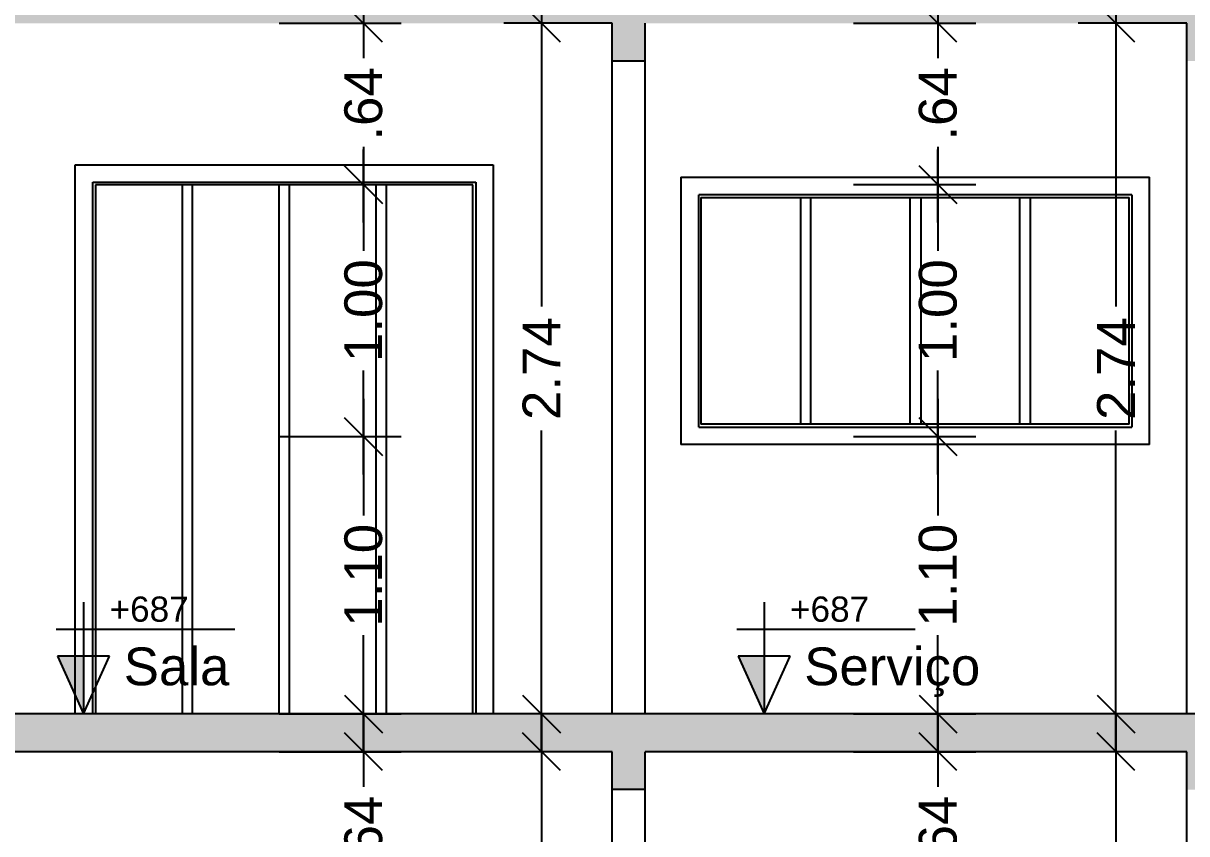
# Model space of a CAD drawing. Extents: x -120 to 178, y 5 to 129.
# Drawn here: x 113.695 to 118.312, y 90.837 to 94.052 of the extents above; entities that cross this region are included whole.
import ezdxf
from ezdxf.enums import TextEntityAlignment as Align

# ---------------------------------------------------------------- set-up
doc = ezdxf.new("R2010")
doc.units = 0
doc.header["$MEASUREMENT"] = 0
doc.layers.get('0').update_dxf_attribs({"linetype": 'CONTINUOUS'})
doc.layers.get('DEFPOINTS').update_dxf_attribs({"linetype": 'CONTINUOUS'})
for name, color, linetype in [('cota', 1, 'CONTINUOUS'), ('LINVISTA', 4, 'CONTINUOUS'), ('nivel', 4, 'CONTINUOUS'), ('parede', 2, 'CONTINUOUS'), ('texto', 7, 'CONTINUOUS')]:
    doc.layers.add(name, color=color, linetype=linetype)
doc.styles.add('PADRAO_TXT', font='arial.ttf')
doc.styles.get("Standard").update_dxf_attribs({"font": 'arial.ttf'})
doc.dimstyles.new('cotass', dxfattribs={"dimtxt": 0.15, "dimasz": 0.15, "dimexe": 0.15, "dimexo": 0, "dimgap": 0.05, "dimtad": 0, "dimzin": 4, "dimdsep": 46, "dimtxsty": 'Standard', "dimblk": 'OBLIQUE', "dimcen": 0, "dimdle": 0.15, "dimclrd": 256, "dimclrt": 4, "dimadec": 0, "dimazin": 1, "dimtfac": 1, "dimtix": 1, "dimtofl": 0, "dimtmove": 0, "dimatfit": 3, "dimldrblk": 'OPEN30', "dimfxl": 0, "dimtolj": 1, "dimtzin": 0, "dimlwd": -1, "dimarcsym": 0})
pattern_1 = [(45, (89.25, 64.55), (0, 1.000005), [0.14142, -0.28285, 0.07071, -0.42426, 0.14142, -0.3535536]), (135, (89.9, 64.6), (-1.000005, 0), [0.141421, -0.21213, 0.07071, -0.35355, 0.141421, -0.4949816]), (63.435, (89.1, 64.4), (5e-11, 1), [0.1118, -0.4472, 0.1118, -0.447234]), (116.565, (89.1, 64.4), (-4e-10, 1), [0.1118, -0.4472, 0.1118, -0.447234]), (0, (89.1, 64.5), (0, 1), [0.05, -0.4, 0.1, -0.4, 0.05]), (0, (89.1, 64.65), (0, 1), [-0.15, 0.1, -0.4, 0, -0.35, 0]), (0, (89.1, 64.7), (0, 1), [-0.4, 0, -0.3, 0.1, -0.2, 0]), (0, (89.1, 64.85), (0, 1), [-0.2, 0, -0.25, 0.1, -0.45, 0]), (0, (89.1, 65), (0, 1), [-0.2, 0.1, -0.4, 0.1, -0.2, 0]), (0, (89.1, 65.25), (0, 1), [-0.15, 0.1, -0.2, 0, -0.55, 0]), (0, (89.1, 65.3), (0, 1), [-0.2, 0, -0.6, 0.1, -0.1, 0]), (90, (89.15, 64.6), (-1, 6e-17), [-0.3, 0, -0.3, 0, -0.4, 0]), (90, (89.25, 64.4), (-1, 6e-17), [-0.15, 0.1, -0.4, 0, -0.35, 0]), (90, (89.35, 64.4), (-1, 6e-17), [-0.4, 0, -0.35, 0.1, -0.15, 0]), (90, (89.9, 64.4), (-1, 6e-17), [-0.2, 0.1, -0.5, 0.1, -0.1, 0]), (90, (89.2, 64.5), (-1, 6e-17), [-0.3, 0, -0.35, 0, -0.35, 0]), (90, (89.3, 64.5), (-1, 6e-17), [-0.25, 0, -0.55, 0, -0.2, 0]), (90, (89.4, 64.55), (-1, 6e-17), [-0.5, 0, -0.15, 0, -0.35, 0]), (90, (89.45, 64.45), (-1, 6e-17), [-0.45, 0, -0.2, 0, -0.25, 0]), (90, (89.55, 64.6), (-1, 6e-17), [-0.4, 0, -0.15, 0, -0.4, 0]), (90, (89.6, 64.65), (-1, 6e-17), [-0.45, 0, -0.2, 0, -0.35, 0]), (90, (89.65, 64.4), (-1, 6e-17), [-0.6, 0, -0.25, 0, -0.15, 0]), (90, (89.7, 64.55), (-1, 6e-17), [-0.2, 0, -0.4, 0, -0.4, 0]), (90, (89.75, 64.5), (-1, 6e-17), [-0.45, 0, -0.25, 0, -0.3, 0]), (90, (89.8, 64.45), (-1, 6e-17), [-0.4, 0, -0.3, 0, -0.3, 0]), (90, (89.9, 64.5), (-1, 6e-17), [-0.3, 0, -0.3, 0, -0.4, 0]), (90, (90, 64.55), (-1, 6e-17), [-0.4, 0, -0.2, 0, -0.4, 0]), (90, (90.05, 64.6), (-1, 6e-17), [-0.15, 0, -0.6, 0, -0.25, 0])]

# ---------------------------------------------------------------- blocks, each defined once
blk = doc.blocks.new('_Oblique')
at = {"color": 0, "linetype": 'ByBlock', "lineweight": -2}
blk.add_line((-0.5, -0.5), (0.5, 0.5), dxfattribs=at)
blk = doc.blocks.new('*D622')
at = {"layer": 'cota', "transparency": 16777216}
for p, q in [((118.0314, 91.3122), (118.0314, 90.038)), ((118.0314, 88.2722), (118.0314, 89.5464))]:
    blk.add_line(p, q, dxfattribs=at)
at = {"layer": 'cota', "color": 0, "lineweight": -2, "transparency": 16777216}
for p, q in [((118.3123, 91.1622), (117.8814, 91.1622)), ((118.3123, 88.4222), (117.8814, 88.4222))]:
    blk.add_line(p, q, dxfattribs=at)
at = {"layer": 'DEFPOINTS', "color": 0, "transparency": 16777216}
for p in [(118.0314, 91.1622), (118.3123, 91.1622), (118.3123, 88.4222)]:
    blk.add_point(p, dxfattribs=at)
at = {"layer": 'cota', "transparency": 16777216, "xscale": 0.15, "yscale": 0.15, "zscale": 0.15}
for p, rotation in [((118.0314, 91.1622), 90), ((118.0314, 88.4222), 270)]:
    blk.add_blockref('_Oblique', p, dxfattribs=dict(at, rotation=rotation))
at = {"layer": 'cota', "color": 4, "transparency": 16777216, "insert": (118.0314, 89.7922), "char_height": 0.15, "attachment_point": 5, "rotation": 90}
blk.add_mtext('\\A1;2.74', dxfattribs=at)
blk = doc.blocks.new('_Open30')
at = {"color": 0, "linetype": 'ByBlock', "lineweight": -2}
for p, q in [((-1, 0.268), (0, 0)), ((0, 0), (-1, -0.268)), ((0, 0), (-1, 0))]:
    blk.add_line(p, q, dxfattribs=at)
blk = doc.blocks.new('*D625')
at = {"layer": 'cota', "transparency": 16777216}
for p, q in [((117.3251, 91.3122), (117.3251, 91.0232)), ((117.3251, 90.3722), (117.3251, 90.6611))]:
    blk.add_line(p, q, dxfattribs=at)
at = {"layer": 'cota', "color": 0, "lineweight": -2, "transparency": 16777216}
for p, q in [((116.9902, 91.1622), (117.4751, 91.1622)), ((116.9902, 90.5222), (117.4751, 90.5222))]:
    blk.add_line(p, q, dxfattribs=at)
at = {"layer": 'DEFPOINTS', "color": 0, "transparency": 16777216}
for p in [(116.9902, 91.1622), (117.3251, 91.1622), (116.9902, 90.5222)]:
    blk.add_point(p, dxfattribs=at)
at = {"layer": 'cota', "transparency": 16777216, "xscale": 0.15, "yscale": 0.15, "zscale": 0.15}
for p, rotation in [((117.3251, 91.1622), 90), ((117.3251, 90.5222), 270)]:
    blk.add_blockref('_Oblique', p, dxfattribs=dict(at, rotation=rotation))
at = {"layer": 'cota', "color": 4, "transparency": 16777216, "insert": (117.3251, 90.8422), "char_height": 0.15, "attachment_point": 5, "rotation": 90}
blk.add_mtext('\\A1;.64', dxfattribs=at)
blk = doc.blocks.new('*D626')
at = {"layer": 'cota', "transparency": 16777216}
for p, q in [((115.7514, 91.3122), (115.7514, 90.038)), ((115.7514, 88.2722), (115.7514, 89.5464))]:
    blk.add_line(p, q, dxfattribs=at)
at = {"layer": 'cota', "color": 0, "lineweight": -2, "transparency": 16777216}
for p, q in [((116.0323, 91.1622), (115.6014, 91.1622)), ((116.0323, 88.4222), (115.6014, 88.4222))]:
    blk.add_line(p, q, dxfattribs=at)
at = {"layer": 'DEFPOINTS', "color": 0, "transparency": 16777216}
for p in [(115.7514, 91.1622), (116.0323, 91.1622), (116.0323, 88.4222)]:
    blk.add_point(p, dxfattribs=at)
at = {"layer": 'cota', "transparency": 16777216, "xscale": 0.15, "yscale": 0.15, "zscale": 0.15}
for p, rotation in [((115.7514, 91.1622), 90), ((115.7514, 88.4222), 270)]:
    blk.add_blockref('_Oblique', p, dxfattribs=dict(at, rotation=rotation))
at = {"layer": 'cota', "color": 4, "transparency": 16777216, "insert": (115.7514, 89.7922), "char_height": 0.15, "attachment_point": 5, "rotation": 90}
blk.add_mtext('\\A1;2.74', dxfattribs=at)
blk = doc.blocks.new('*D629')
at = {"layer": 'cota', "transparency": 16777216}
for p, q in [((115.0451, 91.3122), (115.0451, 91.0232)), ((115.0451, 90.3722), (115.0451, 90.6611))]:
    blk.add_line(p, q, dxfattribs=at)
at = {"layer": 'cota', "color": 0, "lineweight": -2, "transparency": 16777216}
for p, q in [((114.7102, 91.1622), (115.1951, 91.1622)), ((114.7102, 90.5222), (115.1951, 90.5222))]:
    blk.add_line(p, q, dxfattribs=at)
at = {"layer": 'DEFPOINTS', "color": 0, "transparency": 16777216}
for p in [(114.7102, 91.1622), (115.0451, 91.1622), (114.7102, 90.5222)]:
    blk.add_point(p, dxfattribs=at)
at = {"layer": 'cota', "transparency": 16777216, "xscale": 0.15, "yscale": 0.15, "zscale": 0.15}
for p, rotation in [((115.0451, 91.1622), 90), ((115.0451, 90.5222), 270)]:
    blk.add_blockref('_Oblique', p, dxfattribs=dict(at, rotation=rotation))
at = {"layer": 'cota', "color": 4, "transparency": 16777216, "insert": (115.0451, 90.8422), "char_height": 0.15, "attachment_point": 5, "rotation": 90}
blk.add_mtext('\\A1;.64', dxfattribs=at)
blk = doc.blocks.new('*D564')
at = {"layer": 'cota', "transparency": 16777216}
for p, q in [((118.0314, 94.2022), (118.0314, 92.928)), ((118.0314, 91.1622), (118.0314, 92.4364))]:
    blk.add_line(p, q, dxfattribs=at)
at = {"layer": 'cota', "color": 0, "lineweight": -2, "transparency": 16777216}
for p, q in [((118.3123, 94.0522), (117.8814, 94.0522)), ((118.3123, 91.3122), (117.8814, 91.3122))]:
    blk.add_line(p, q, dxfattribs=at)
at = {"layer": 'DEFPOINTS', "color": 0, "transparency": 16777216}
for p in [(118.0314, 94.0522), (118.3123, 94.0522), (118.3123, 91.3122)]:
    blk.add_point(p, dxfattribs=at)
at = {"layer": 'cota', "transparency": 16777216, "xscale": 0.15, "yscale": 0.15, "zscale": 0.15}
for p, rotation in [((118.0314, 94.0522), 90), ((118.0314, 91.3122), 270)]:
    blk.add_blockref('_Oblique', p, dxfattribs=dict(at, rotation=rotation))
at = {"layer": 'cota', "color": 4, "transparency": 16777216, "insert": (118.0314, 92.6822), "char_height": 0.15, "attachment_point": 5, "rotation": 90}
blk.add_mtext('\\A1;2.74', dxfattribs=at)
blk = doc.blocks.new('*D565')
at = {"layer": 'cota', "transparency": 16777216}
for p, q in [((117.3251, 92.5622), (117.3251, 92.0997)), ((117.3251, 91.1622), (117.3251, 91.6247))]:
    blk.add_line(p, q, dxfattribs=at)
at = {"layer": 'cota', "color": 0, "lineweight": -2, "transparency": 16777216}
for p, q in [((116.9902, 92.4122), (117.4751, 92.4122)), ((116.9902, 91.3122), (117.4751, 91.3122))]:
    blk.add_line(p, q, dxfattribs=at)
at = {"layer": 'DEFPOINTS', "color": 0, "transparency": 16777216}
for p in [(116.9902, 92.4122), (117.3251, 92.4122), (116.9902, 91.3122)]:
    blk.add_point(p, dxfattribs=at)
at = {"layer": 'cota', "transparency": 16777216, "xscale": 0.15, "yscale": 0.15, "zscale": 0.15}
for p, rotation in [((117.3251, 92.4122), 90), ((117.3251, 91.3122), 270)]:
    blk.add_blockref('_Oblique', p, dxfattribs=dict(at, rotation=rotation))
at = {"layer": 'cota', "color": 4, "transparency": 16777216, "insert": (117.3251, 91.8622), "char_height": 0.15, "attachment_point": 5, "rotation": 90}
blk.add_mtext('\\A1;1.10', dxfattribs=at)
blk = doc.blocks.new('*D566')
at = {"layer": 'cota', "transparency": 16777216}
for p, q in [((117.3251, 93.5622), (117.3251, 93.1497)), ((117.3251, 92.2622), (117.3251, 92.6747))]:
    blk.add_line(p, q, dxfattribs=at)
at = {"layer": 'cota', "color": 0, "lineweight": -2, "transparency": 16777216}
for p, q in [((116.9902, 93.4122), (117.4751, 93.4122)), ((116.9902, 92.4122), (117.4751, 92.4122))]:
    blk.add_line(p, q, dxfattribs=at)
at = {"layer": 'DEFPOINTS', "color": 0, "transparency": 16777216}
for p in [(116.9902, 93.4122), (117.3251, 93.4122), (116.9902, 92.4122)]:
    blk.add_point(p, dxfattribs=at)
at = {"layer": 'cota', "transparency": 16777216, "xscale": 0.15, "yscale": 0.15, "zscale": 0.15}
for p, rotation in [((117.3251, 93.4122), 90), ((117.3251, 92.4122), 270)]:
    blk.add_blockref('_Oblique', p, dxfattribs=dict(at, rotation=rotation))
at = {"layer": 'cota', "color": 4, "transparency": 16777216, "insert": (117.3251, 92.9122), "char_height": 0.15, "attachment_point": 5, "rotation": 90}
blk.add_mtext('\\A1;1.00', dxfattribs=at)
blk = doc.blocks.new('*D567')
at = {"layer": 'cota', "transparency": 16777216}
for p, q in [((117.3251, 94.2022), (117.3251, 93.9132)), ((117.3251, 93.2622), (117.3251, 93.5511))]:
    blk.add_line(p, q, dxfattribs=at)
at = {"layer": 'cota', "color": 0, "lineweight": -2, "transparency": 16777216}
for p, q in [((116.9902, 94.0522), (117.4751, 94.0522)), ((116.9902, 93.4122), (117.4751, 93.4122))]:
    blk.add_line(p, q, dxfattribs=at)
at = {"layer": 'DEFPOINTS', "color": 0, "transparency": 16777216}
for p in [(116.9902, 94.0522), (117.3251, 94.0522), (116.9902, 93.4122)]:
    blk.add_point(p, dxfattribs=at)
at = {"layer": 'cota', "transparency": 16777216, "xscale": 0.15, "yscale": 0.15, "zscale": 0.15}
for p, rotation in [((117.3251, 94.0522), 90), ((117.3251, 93.4122), 270)]:
    blk.add_blockref('_Oblique', p, dxfattribs=dict(at, rotation=rotation))
at = {"layer": 'cota', "color": 4, "transparency": 16777216, "insert": (117.3251, 93.7322), "char_height": 0.15, "attachment_point": 5, "rotation": 90}
blk.add_mtext('\\A1;.64', dxfattribs=at)
blk = doc.blocks.new('*D568')
at = {"layer": 'cota', "transparency": 16777216}
for p, q in [((115.7514, 94.2022), (115.7514, 92.928)), ((115.7514, 91.1622), (115.7514, 92.4364))]:
    blk.add_line(p, q, dxfattribs=at)
at = {"layer": 'cota', "color": 0, "lineweight": -2, "transparency": 16777216}
for p, q in [((116.0323, 94.0522), (115.6014, 94.0522)), ((116.0323, 91.3122), (115.6014, 91.3122))]:
    blk.add_line(p, q, dxfattribs=at)
at = {"layer": 'DEFPOINTS', "color": 0, "transparency": 16777216}
for p in [(115.7514, 94.0522), (116.0323, 94.0522), (116.0323, 91.3122)]:
    blk.add_point(p, dxfattribs=at)
at = {"layer": 'cota', "transparency": 16777216, "xscale": 0.15, "yscale": 0.15, "zscale": 0.15}
for p, rotation in [((115.7514, 94.0522), 90), ((115.7514, 91.3122), 270)]:
    blk.add_blockref('_Oblique', p, dxfattribs=dict(at, rotation=rotation))
at = {"layer": 'cota', "color": 4, "transparency": 16777216, "insert": (115.7514, 92.6822), "char_height": 0.15, "attachment_point": 5, "rotation": 90}
blk.add_mtext('\\A1;2.74', dxfattribs=at)
blk = doc.blocks.new('*D569')
at = {"layer": 'cota', "transparency": 16777216}
for p, q in [((115.0451, 92.5622), (115.0451, 92.0997)), ((115.0451, 91.1622), (115.0451, 91.6247))]:
    blk.add_line(p, q, dxfattribs=at)
at = {"layer": 'cota', "color": 0, "lineweight": -2, "transparency": 16777216}
for p, q in [((114.7102, 92.4122), (115.1951, 92.4122)), ((114.7102, 91.3122), (115.1951, 91.3122))]:
    blk.add_line(p, q, dxfattribs=at)
at = {"layer": 'DEFPOINTS', "color": 0, "transparency": 16777216}
for p in [(114.7102, 92.4122), (115.0451, 92.4122), (114.7102, 91.3122)]:
    blk.add_point(p, dxfattribs=at)
at = {"layer": 'cota', "transparency": 16777216, "xscale": 0.15, "yscale": 0.15, "zscale": 0.15}
for p, rotation in [((115.0451, 92.4122), 90), ((115.0451, 91.3122), 270)]:
    blk.add_blockref('_Oblique', p, dxfattribs=dict(at, rotation=rotation))
at = {"layer": 'cota', "color": 4, "transparency": 16777216, "insert": (115.0451, 91.8622), "char_height": 0.15, "attachment_point": 5, "rotation": 90}
blk.add_mtext('\\A1;1.10', dxfattribs=at)
blk = doc.blocks.new('*D570')
at = {"layer": 'cota', "transparency": 16777216}
for p, q in [((115.0451, 93.5622), (115.0451, 93.1497)), ((115.0451, 92.2622), (115.0451, 92.6747))]:
    blk.add_line(p, q, dxfattribs=at)
at = {"layer": 'cota', "color": 0, "lineweight": -2, "transparency": 16777216}
for p, q in [((114.7102, 93.4122), (115.1951, 93.4122)), ((114.7102, 92.4122), (115.1951, 92.4122))]:
    blk.add_line(p, q, dxfattribs=at)
at = {"layer": 'DEFPOINTS', "color": 0, "transparency": 16777216}
for p in [(114.7102, 93.4122), (115.0451, 93.4122), (114.7102, 92.4122)]:
    blk.add_point(p, dxfattribs=at)
at = {"layer": 'cota', "transparency": 16777216, "xscale": 0.15, "yscale": 0.15, "zscale": 0.15}
for p, rotation in [((115.0451, 93.4122), 90), ((115.0451, 92.4122), 270)]:
    blk.add_blockref('_Oblique', p, dxfattribs=dict(at, rotation=rotation))
at = {"layer": 'cota', "color": 4, "transparency": 16777216, "insert": (115.0451, 92.9122), "char_height": 0.15, "attachment_point": 5, "rotation": 90}
blk.add_mtext('\\A1;1.00', dxfattribs=at)
blk = doc.blocks.new('*D571')
at = {"layer": 'cota', "transparency": 16777216}
for p, q in [((115.0451, 94.2022), (115.0451, 93.9132)), ((115.0451, 93.2622), (115.0451, 93.5511))]:
    blk.add_line(p, q, dxfattribs=at)
at = {"layer": 'cota', "color": 0, "lineweight": -2, "transparency": 16777216}
for p, q in [((114.7102, 94.0522), (115.1951, 94.0522)), ((114.7102, 93.4122), (115.1951, 93.4122))]:
    blk.add_line(p, q, dxfattribs=at)
at = {"layer": 'DEFPOINTS', "color": 0, "transparency": 16777216}
for p in [(114.7102, 94.0522), (115.0451, 94.0522), (114.7102, 93.4122)]:
    blk.add_point(p, dxfattribs=at)
at = {"layer": 'cota', "transparency": 16777216, "xscale": 0.15, "yscale": 0.15, "zscale": 0.15}
for p, rotation in [((115.0451, 94.0522), 90), ((115.0451, 93.4122), 270)]:
    blk.add_blockref('_Oblique', p, dxfattribs=dict(at, rotation=rotation))
at = {"layer": 'cota', "color": 4, "transparency": 16777216, "insert": (115.0451, 93.7322), "char_height": 0.15, "attachment_point": 5, "rotation": 90}
blk.add_mtext('\\A1;.64', dxfattribs=at)
blk = doc.blocks.new('Nivel-L')
at = {"layer": 'nivel'}
blk.add_hatch(color=256, dxfattribs=at).paths.add_polyline_path([(0, 0), (0.1032, 0.2286), (0, 0.2286)])
for p, q in [((0, 0.4428), (0, 0)), ((0.1086, 0.3357), (-0.6, 0.3357)), ((0, 0), (-0.1032, 0.2286)), ((-0.1032, 0.2286), (0.1032, 0.2286)), ((0.1032, 0.2286), (0, 0))]:
    blk.add_line(p, q, dxfattribs=at)

msp = doc.modelspace()

# ---------------------------------------------------------------- hatches: boundary and pattern name
at = {"layer": 'LINVISTA'}
h = msp.add_hatch(dxfattribs=at)
h.set_pattern_fill('CONCRETO', color=256, style=0)
h.set_pattern_definition(pattern_1)
h.paths.add_polyline_path([(122.8773, 94.2022), (119.5923, 94.2022), (119.5923, 94.1722), (118.4423, 94.1722), (118.4423, 94.2022), (113.3023, 94.2022), (113.3023, 94.1722), (112.2024, 94.1722), (112.2024, 94.2022), (109.4423, 94.2022), (109.4423, 94.1722), (108.2923, 94.1722), (108.2923, 94.2022), (105.0073, 94.2022), (105.0073, 93.9022), (105.1373, 93.9022), (105.1373, 94.0522), (108.1623, 94.0522), (108.1623, 93.9022), (108.2923, 93.9022), (108.2923, 94.0522), (109.4423, 94.0522), (109.4423, 93.9022), (109.5723, 93.9022), (109.5723, 94.0522), (112.0724, 94.0522), (112.0724, 93.9022), (112.2024, 93.9022), (112.2024, 94.0522), (113.3023, 94.0522), (113.3023, 93.9022), (113.4323, 93.9022), (113.4323, 94.0522), (116.0323, 94.0522), (116.0323, 93.9022), (116.1623, 93.9022), (116.1623, 94.0522), (118.3123, 94.0522), (118.3123, 93.9022), (118.4423, 93.9022), (118.4423, 94.0522), (119.5923, 94.0522), (119.5923, 93.9022), (119.7223, 93.9022), (119.7223, 94.0522), (122.7473, 94.0522), (122.7473, 93.9022), (122.8773, 93.9022)])
h = msp.add_hatch(dxfattribs=at)
h.set_pattern_fill('CONCRETO', color=256, style=0)
h.set_pattern_definition(pattern_1)
h.paths.add_polyline_path([(122.8773, 91.3122), (119.5923, 91.3122), (119.5923, 91.2822), (118.4423, 91.2822), (118.4423, 91.3122), (113.3023, 91.3122), (113.3023, 91.2822), (112.2024, 91.2822), (112.2024, 91.3122), (109.4423, 91.3122), (109.4423, 91.2822), (108.2923, 91.2822), (108.2923, 91.3122), (105.0073, 91.3122), (105.0073, 91.0122), (105.1373, 91.0122), (105.1373, 91.1622), (108.1623, 91.1622), (108.1623, 91.0122), (108.2923, 91.0122), (108.2923, 91.1622), (109.4423, 91.1622), (109.4423, 91.0122), (109.5723, 91.0122), (109.5723, 91.1622), (112.0724, 91.1622), (112.0724, 91.0122), (112.2024, 91.0122), (112.2024, 91.1622), (113.3023, 91.1622), (113.3023, 91.0122), (113.4323, 91.0122), (113.4323, 91.1622), (116.0323, 91.1622), (116.0323, 91.0122), (116.1623, 91.0122), (116.1623, 91.1622), (118.3123, 91.1622), (118.3123, 91.0122), (118.4423, 91.0122), (118.4423, 91.1622), (119.5923, 91.1622), (119.5923, 91.0122), (119.7223, 91.0122), (119.7223, 91.1622), (122.7473, 91.1622), (122.7473, 91.0122), (122.8773, 91.0122)])

# ---------------------------------------------------------------- linework, layer by layer
for p, q in [((113.9013, 91.3097), (113.9013, 93.4911)), ((113.9013, 93.4911), (115.5594, 93.4911)), ((115.5594, 93.4911), (115.5594, 91.3097)), ((113.9705, 91.3097), (113.9705, 93.4219)), ((113.9705, 93.4219), (115.4902, 93.4219)), ((115.4902, 93.4219), (115.4902, 91.3097)), ((116.3041, 93.4413), (116.3041, 92.381)), ((116.3041, 93.4413), (118.1644, 93.4413)), ((118.1644, 92.381), (118.1644, 93.4413)), ((115.4792, 93.4108), (113.9815, 93.4108)), ((113.9815, 93.4108), (113.9815, 91.3097)), ((114.3248, 93.4108), (114.3248, 91.3097)), ((114.3663, 91.3097), (114.3663, 93.4108)), ((114.7096, 93.4108), (114.7096, 91.3097)), ((114.7511, 91.3097), (114.7511, 93.4108)), ((115.0944, 93.4108), (115.0944, 91.3097)), ((115.1359, 91.3097), (115.1359, 93.4108)), ((115.4792, 91.3097), (115.4792, 93.4108)), ((116.3761, 92.4502), (116.3761, 93.3721)), ((118.0951, 93.3721), (116.3761, 93.3721)), ((118.0951, 93.3721), (118.0951, 92.4502)), ((116.3844, 93.361), (116.3844, 92.4613)), ((116.3844, 93.361), (118.0841, 93.361)), ((116.7802, 92.4613), (116.7802, 93.361)), ((116.819, 93.361), (116.819, 92.4613)), ((117.2148, 92.4613), (117.2148, 93.361)), ((117.2564, 93.361), (117.2564, 92.4613)), ((117.6495, 92.4613), (117.6495, 93.361)), ((117.691, 93.361), (117.691, 92.4613)), ((118.0841, 92.4613), (118.0841, 93.361)), ((116.3761, 92.4502), (118.0951, 92.4502)), ((118.0841, 92.4613), (116.3844, 92.4613)), ((118.1644, 92.381), (116.3041, 92.381))]:
    msp.add_line(p, q, dxfattribs=at)
at = {"layer": 'parede'}
for p, q in [((116.0323, 91.3122), (116.0323, 94.0522)), ((116.1623, 91.3122), (116.1623, 94.0522)), ((118.3123, 91.3122), (118.3123, 94.0522)), ((116.1623, 93.9022), (116.0323, 93.9022)), ((118.4423, 91.3122), (113.3023, 91.3122)), ((116.0323, 91.1622), (113.4323, 91.1622)), ((116.0323, 88.4222), (116.0323, 91.1622)), ((116.1623, 88.4222), (116.1623, 91.1622)), ((118.3123, 91.1622), (116.1623, 91.1622)), ((118.3123, 88.4222), (118.3123, 91.1622)), ((116.1623, 91.0122), (116.0323, 91.0122))]:
    msp.add_line(p, q, dxfattribs=at)

# ---------------------------------------------------------------- block references
at = {"layer": 'LINVISTA', "xscale": -1}
for p in [(113.9343, 91.3122), (116.635, 91.3122)]:
    msp.add_blockref('Nivel-L', p, dxfattribs=at)

# ---------------------------------------------------------------- texts
at = {"layer": 'texto', "style": 'PADRAO_TXT'}
for p in [(114.1942, 91.6479), (116.8949, 91.6479)]:
    msp.add_text('+687', height=0.1, dxfattribs=at).set_placement(p, align=Align.BOTTOM_CENTER)
for s, p in [('Sala', (114.0935, 91.5757)), ('Serviço', (116.7942, 91.5757))]:
    msp.add_text(s, height=0.15, dxfattribs=at).set_placement(p, align=Align.TOP_LEFT)

# ---------------------------------------------------------------- dimensions: what is measured, and where the dimension line sits
at = {"layer": 'cota'}
for base, p1, p2, picture, middle in [((115.0451, 94.0522), (114.7102, 93.4122), (114.7102, 94.0522), '*D571', (115.0451, 93.7322)), ((115.7514, 94.0522), (116.0323, 91.3122), (116.0323, 94.0522), '*D568', (115.7514, 92.6822)), ((117.3251, 94.0522), (116.9902, 93.4122), (116.9902, 94.0522), '*D567', (117.3251, 93.7322)), ((118.0314, 94.0522), (118.3123, 91.3122), (118.3123, 94.0522), '*D564', (118.0314, 92.6822)), ((115.0451, 93.4122), (114.7102, 92.4122), (114.7102, 93.4122), '*D570', (115.0451, 92.9122)), ((117.3251, 93.4122), (116.9902, 92.4122), (116.9902, 93.4122), '*D566', (117.3251, 92.9122)), ((115.0451, 92.4122), (114.7102, 91.3122), (114.7102, 92.4122), '*D569', (115.0451, 91.8622)), ((117.3251, 92.4122), (116.9902, 91.3122), (116.9902, 92.4122), '*D565', (117.3251, 91.8622)), ((115.0451, 91.1622), (114.7102, 90.5222), (114.7102, 91.1622), '*D629', (115.0451, 90.8422)), ((115.7514, 91.1622), (116.0323, 88.4222), (116.0323, 91.1622), '*D626', (115.7514, 89.7922)), ((117.3251, 91.1622), (116.9902, 90.5222), (116.9902, 91.1622), '*D625', (117.3251, 90.8422)), ((118.0314, 91.1622), (118.3123, 88.4222), (118.3123, 91.1622), '*D622', (118.0314, 89.7922))]:
    dim = msp.add_linear_dim(base=base, p1=p1, p2=p2, angle=90, dimstyle='cotass', dxfattribs=at)
    dim.commit()
    dim.dimension.update_dxf_attribs({"geometry": picture, "text_midpoint": middle})

doc.saveas('drawing.dxf')
